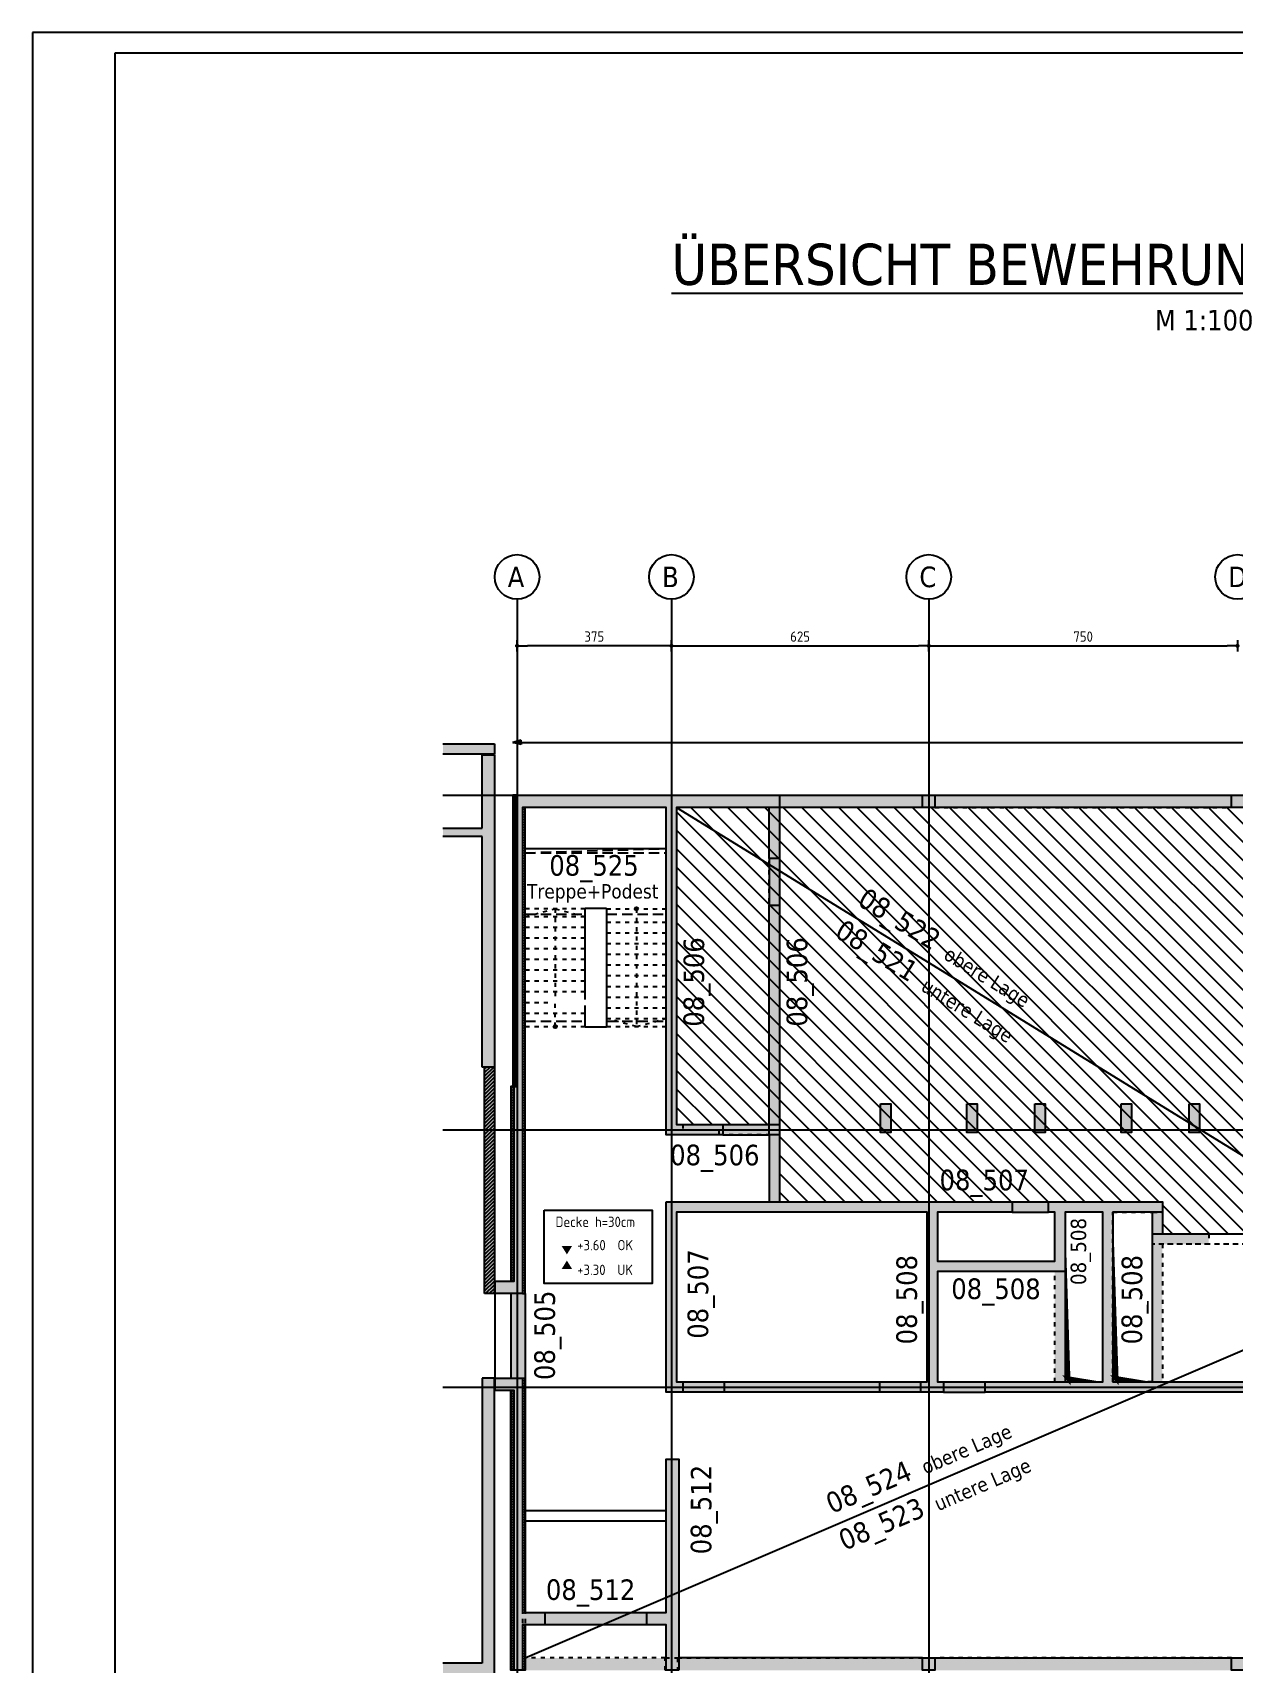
# Model space of a CAD drawing. Extents: x 0 to 84.1, y -39.8 to 59.4.
# Drawn here: x 0 to 29.17, y 19.8 to 59.4 of the extents above; entities that cross this region are included whole.
import ezdxf

# ---------------------------------------------------------------- set-up
doc = ezdxf.new("R2010")
doc.units = 0
for name, pattern in [('AUSGEZOGEN', [1000.01, 1000, 0.01]), ('DOT', [0.175, 0.05, -0.125]), ('HIDDEN', [0.375, 0.25, -0.125]), ('HIDDEN2', [0.187, 0.125, -0.062]), ('PUNKT', [0.175, 0.05, -0.125]), ('VERDECKT', [0.375, 0.25, -0.125])]:
    doc.linetypes.add(name, pattern=pattern)
for name, color, linetype in [('ACHSEN', 7, 'Continuous'), ('Bestand', 7, 'Continuous'), ('BETON', 7, 'Continuous'), ('Brüstung EG', 7, 'Continuous'), ('DRUEBER', 7, 'Continuous'), ('EG', 7, 'Continuous'), ('grau_hell', 7, 'Continuous'), ('grau_mittel', 7, 'Continuous'), ('HILFE', 7, 'Continuous'), ('koten', 7, 'Continuous'), ('MASSE', 7, 'Continuous'), ('OBJEKT', 7, 'Continuous'), ('RAHMEN', 7, 'Continuous'), ('RND', 7, 'Continuous'), ('SCHATTEN', 7, 'Continuous'), ('SCHRAFF', 7, 'Continuous'), ('SFP_Achsen', 7, 'Continuous'), ('TEXT', 7, 'Continuous'), ('VERDECKT', 7, 'Continuous')]:
    doc.layers.add(name, color=color, linetype=linetype)
doc.layers.add('NOPLOT', color=7, linetype='Continuous', plot=False)
doc.layers.add('zila_01_rb_02_stb-fertig_05_schraff', color=144, linetype='Continuous', lineweight=9)
doc.styles.add('helv', font='tahoma.ttf')
doc.styles.add('txt', font='isocp.shx')
doc.dimstyles.new('DOT_I', dxfattribs={"dimtxt": 0.25, "dimasz": 0.25, "dimexe": 0.1, "dimexo": 0.3, "dimgap": 0.1, "dimtad": 1, "dimdec": 3, "dimzin": 3, "dimtxsty": 'txt', "dimblk": 'DOT', "dimblk1": 'DOT', "dimblk2": 'DOT', "dimsah": 1, "dimcen": 0.1, "dimse1": 1, "dimse2": 1, "dimazin": 0, "dimtfac": 1, "dimtdec": 4, "dimtix": 1, "dimtmove": 2, "dimatfit": 3, "dimfxl": 0, "dimtvp": 1, "dimtolj": 1, "dimtzin": 0, "dimarcsym": 0})
pattern_1 = [(0, (-66.916055, 380.793776), (1e-17, 0.0625), []), (90, (-66.916055, 380.793776), (-0.0625, 2e-17), [])]
pattern_2 = [(0, (-66.916055, 380.793776), (0.025, 0.05), [0, -0.05])]

# ---------------------------------------------------------------- blocks, each defined once
blk = doc.blocks.new('DINA1')
at = {"layer": 'RAHMEN'}
for p, q in [((0, 59.4), (0, 0)), ((84.1, 59.4), (0, 59.4))]:
    blk.add_line(p, q, dxfattribs=at)
at = {"layer": 'RAHMEN', "color": 5}
for p, q in [((2, 58.9), (2, 0.5)), ((83.6, 58.9), (2, 58.9))]:
    blk.add_line(p, q, dxfattribs=at)
blk = doc.blocks.new('DOT')
at = {"layer": 'MASSE', "color": 7, "linetype": 'Continuous'}
for p, q in [((0, 0), (-1, 0)), ((0, 0.54), (0, -0.54))]:
    blk.add_line(p, q, dxfattribs=at)
at = {"layer": 'MASSE', "color": 7, "linetype": 'Continuous', "const_width": 0.2}
blk.add_lwpolyline([(-0.1, 0, 1), (0.1, 0, 1)], format="xyb", close=True, dxfattribs=at)
blk = doc.blocks.new('*D6')
at = {"layer": 'Defpoints', "color": 0, "linetype": 'AUSGEZOGEN', "transparency": 16777216}
for p in [(11.769, 44.51), (11.769, 44.51), (15.519, 44.51)]:
    blk.add_point(p, dxfattribs=at)
at = {"layer": 'MASSE', "color": 0, "linetype": 'AUSGEZOGEN', "lineweight": -2, "transparency": 16777216}
blk.add_line((15.269, 44.51), (12.019, 44.51), dxfattribs=at)
at = {"layer": 'MASSE', "color": 0, "linetype": 'AUSGEZOGEN', "lineweight": -2, "transparency": 16777216, "xscale": 0.25, "yscale": 0.25, "zscale": 0.25, "rotation": 180}
blk.add_blockref('DOT', (11.769, 44.51), dxfattribs=at)
at = {"layer": 'MASSE', "color": 0, "linetype": 'AUSGEZOGEN', "lineweight": -2, "transparency": 16777216, "xscale": 0.25, "yscale": 0.25, "zscale": 0.25}
blk.add_blockref('DOT', (15.519, 44.51), dxfattribs=at)
at = {"layer": 'MASSE', "color": 0, "linetype": 'AUSGEZOGEN', "transparency": 16777216, "insert": (13.644, 44.735), "char_height": 0.25, "attachment_point": 5, "style": 'txt'}
blk.add_mtext('\\A1;375', dxfattribs=at)
blk = doc.blocks.new('*D7')
at = {"layer": 'Defpoints', "color": 0, "linetype": 'AUSGEZOGEN', "transparency": 16777216}
for p in [(15.519, 44.51), (21.769, 44.51), (21.769, 44.51)]:
    blk.add_point(p, dxfattribs=at)
at = {"layer": 'MASSE', "color": 0, "linetype": 'AUSGEZOGEN', "lineweight": -2, "transparency": 16777216}
blk.add_line((15.769, 44.51), (21.519, 44.51), dxfattribs=at)
at = {"layer": 'MASSE', "color": 0, "linetype": 'AUSGEZOGEN', "lineweight": -2, "transparency": 16777216, "xscale": 0.25, "yscale": 0.25, "zscale": 0.25, "rotation": 180}
blk.add_blockref('DOT', (15.519, 44.51), dxfattribs=at)
at = {"layer": 'MASSE', "color": 0, "linetype": 'AUSGEZOGEN', "lineweight": -2, "transparency": 16777216, "xscale": 0.25, "yscale": 0.25, "zscale": 0.25}
blk.add_blockref('DOT', (21.769, 44.51), dxfattribs=at)
at = {"layer": 'MASSE', "color": 0, "linetype": 'AUSGEZOGEN', "transparency": 16777216, "insert": (18.644, 44.735), "char_height": 0.25, "attachment_point": 5, "style": 'txt'}
blk.add_mtext('\\A1;625', dxfattribs=at)
blk = doc.blocks.new('*D8')
at = {"layer": 'Defpoints', "color": 0, "linetype": 'AUSGEZOGEN', "transparency": 16777216}
for p in [(21.769, 44.51), (29.269, 44.51), (29.269, 44.51)]:
    blk.add_point(p, dxfattribs=at)
at = {"layer": 'MASSE', "color": 0, "linetype": 'AUSGEZOGEN', "lineweight": -2, "transparency": 16777216}
blk.add_line((22.019, 44.51), (29.019, 44.51), dxfattribs=at)
at = {"layer": 'MASSE', "color": 0, "linetype": 'AUSGEZOGEN', "lineweight": -2, "transparency": 16777216, "xscale": 0.25, "yscale": 0.25, "zscale": 0.25, "rotation": 180}
blk.add_blockref('DOT', (21.769, 44.51), dxfattribs=at)
at = {"layer": 'MASSE', "color": 0, "linetype": 'AUSGEZOGEN', "lineweight": -2, "transparency": 16777216, "xscale": 0.25, "yscale": 0.25, "zscale": 0.25}
blk.add_blockref('DOT', (29.269, 44.51), dxfattribs=at)
at = {"layer": 'MASSE', "color": 0, "linetype": 'AUSGEZOGEN', "transparency": 16777216, "insert": (25.519, 44.735), "char_height": 0.25, "attachment_point": 5, "style": 'txt'}
blk.add_mtext('\\A1;750', dxfattribs=at)
blk = doc.blocks.new('1.UG')
at = {"color": 0, "linetype": 'ByBlock', "lineweight": -2}
for points in [[(0, 0), (6.475, 0), (6.475, -1.54), (6.225, -1.54), (6.225, -0.3), (3.975, -0.3), (3.975, -8), (5.1, -8), (5.1, -8.25), (3.725, -8.25), (3.725, -0.3), (0.235, -0.3), (0.235, -12.105), (-0.43, -12.105), (-0.43, -11.805), (0.025, -11.805), (0.025, -7.075), (0.075, -7.075), (0.075, 0)], [(39, -5), (39, 0), (32.475, 0), (32.475, -1.54), (32.725, -1.54), (32.725, -0.3), (34.975, -0.3), (34.975, -8), (33.85, -8), (33.85, -8.25), (35.225, -8.25), (35.225, -0.3), (38.7, -0.3), (38.7, -5), (39, -5)], [(0.075, 0), (0, 0), (0, -7.075), (0.025, -7.075)], [(0.235, -12.105), (0.3, -12.105), (0.3, -0.3)], [(32.475, -2.675), (32.725, -2.675), (32.725, -8.25), (31.425, -8.25), (31.425, -8), (32.475, -8), (32.475, -2.675)], [(0.025, -7.075), (-0.05, -7.075), (-0.05, -11.805)], [(3.725, -9.875), (12.125, -9.875), (12.125, -10.125), (10.31, -10.125), (10.31, -11.315), (13.16, -11.315), (13.16, -10.125), (13.01, -10.125), (13.01, -9.875), (15.775, -9.875), (15.775, -10.125), (14.575, -10.125), (14.575, -14.25), (26.65, -14.25), (26.65, -9.875), (32.725, -9.875), (32.725, -10.99), (32.475, -10.99), (32.475, -10.125), (26.9, -10.125), (26.9, -12.025), (27.05, -12.025), (27.05, -12.275), (26.9, -12.275), (26.9, -14.25), (27.05, -14.25), (27.05, -14.5), (11.47, -14.5), (11.47, -14.25), (14.325, -14.25), (14.325, -10.125), (13.41, -10.125), (13.41, -11.565), (10.31, -11.565), (10.31, -14.25), (10.46, -14.25), (10.46, -14.5), (9.91, -14.5), (9.91, -14.25), (10.06, -14.25), (10.06, -10.125), (3.975, -10.125), (3.975, -14.25), (4.125, -14.25), (4.125, -14.5), (3.725, -14.5), (3.725, -9.875)], [(27.935, -12.025), (32.475, -12.025), (32.475, -11.875), (32.725, -11.875), (32.725, -12.74), (32.475, -12.74), (32.475, -12.275), (29.775, -12.275), (29.775, -14.25), (32.475, -14.25), (32.475, -13.79), (32.725, -13.79), (32.725, -14.5), (27.935, -14.5), (27.935, -14.25), (29.525, -14.25), (29.525, -12.275), (27.935, -12.275), (27.935, -12.025)], [(0.235, -14.155), (0.3, -14.155), (0.3, -19.85)], [(0.025, -21.25), (-0.05, -21.25), (-0.05, -14.455)], [(4.025, -21.25), (3.725, -21.25), (3.725, -20.15), (3.25, -20.15), (3.25, -19.85), (3.725, -19.85), (3.725, -16.123), (4.025, -16.123), (4.025, -21.25)], [(0.3, -20.15), (0.3, -21.25), (0.235, -21.25)]]:
    blk.add_lwpolyline(points, dxfattribs=at)
for points in [[(24.95, 0), (25.25, 0), (25.25, -0.3), (24.95, -0.3)], [(9.95, 0), (10.25, 0), (10.25, -0.3), (9.95, -0.3)], [(17.45, 0), (17.75, 0), (17.75, -0.3), (17.45, -0.3)], [(6.225, -2.675), (6.475, -2.675), (6.475, -8.25), (6.225, -8.25)], [(8.925, -7.5), (9.175, -7.5), (9.175, -8.195), (8.925, -8.195)], [(11.025, -7.5), (11.275, -7.5), (11.275, -8.195), (11.025, -8.195)], [(12.675, -7.5), (12.925, -7.5), (12.925, -8.195), (12.675, -8.195)], [(14.775, -7.5), (15.025, -7.5), (15.025, -8.195), (14.775, -8.195)], [(16.425, -7.5), (16.675, -7.5), (16.675, -8.195), (16.425, -8.195)], [(18.525, -7.5), (18.775, -7.5), (18.775, -8.195), (18.525, -8.195)], [(20.175, -7.5), (20.425, -7.5), (20.425, -8.195), (20.175, -8.195)], [(22.275, -7.5), (22.525, -7.5), (22.525, -8.195), (22.275, -8.195)], [(23.925, -7.5), (24.175, -7.5), (24.175, -8.195), (23.925, -8.195)], [(26.025, -7.5), (26.275, -7.5), (26.275, -8.195), (26.025, -8.195)], [(27.675, -7.5), (27.925, -7.5), (27.925, -8.195), (27.675, -8.195)], [(29.775, -7.5), (30.025, -7.5), (30.025, -8.195), (29.775, -8.195)], [(39, -7.5), (38.7, -7.5), (38.7, -8.25), (39, -8.25)], [(0.025, -21.25), (0.025, -14.455), (-0.43, -14.455), (-0.43, -14.155), (0.235, -14.155), (0.235, -19.85), (0.775, -19.85), (0.775, -20.15), (0.235, -20.15), (0.235, -21.25)], [(5.135, -14.25), (8.9, -14.25), (8.9, -14.5), (5.135, -14.5)], [(38.7, -14.225), (39, -14.225), (39, -14.525), (38.7, -14.525)], [(38.45, -21.25), (39, -21.25), (39, -18.75), (38.7, -18.75), (38.7, -20.95), (38.45, -20.95)], [(9.95, -20.95), (10.25, -20.95), (10.25, -21.25), (9.95, -21.25)], [(17.45, -20.95), (17.75, -20.95), (17.75, -21.25), (17.45, -21.25)], [(24.95, -20.95), (25.25, -20.95), (25.25, -21.25), (24.95, -21.25)], [(32.45, -20.95), (32.75, -20.95), (32.75, -21.25), (32.45, -21.25)]]:
    blk.add_lwpolyline(points, close=True, dxfattribs=at)
blk = doc.blocks.new('EG')
at = {"color": 0, "linetype": 'ByBlock', "lineweight": -2}
for points in [[(0.075, 0), (6.475, 0), (6.475, -8.25), (5.01, -8.25), (5.01, -8), (6.225, -8), (6.225, -0.3), (3.975, -0.3), (3.975, -8), (4.125, -8), (4.125, -8.25), (3.725, -8.25), (3.725, -0.3), (0.235, -0.3), (0.235, -12.105), (-0.43, -12.105), (-0.43, -11.805), (0.025, -11.805), (0.025, -7.075), (0.075, -7.075)], [(9.95, 0), (10.25, 0), (10.25, -0.3), (9.95, -0.3)], [(17.45, 0), (17.75, 0), (17.75, -0.3), (17.45, -0.3)], [(24.95, 0), (25.25, 0), (25.25, -0.3), (24.95, -0.3)], [(8.925, -7.5), (9.175, -7.5), (9.175, -8.195), (8.925, -8.195)], [(11.025, -7.5), (11.275, -7.5), (11.275, -8.195), (11.025, -8.195)], [(12.675, -7.5), (12.925, -7.5), (12.925, -8.195), (12.675, -8.195)], [(14.775, -7.5), (15.025, -7.5), (15.025, -8.195), (14.775, -8.195)], [(16.425, -7.5), (16.675, -7.5), (16.675, -8.195), (16.425, -8.195)], [(18.525, -7.5), (18.775, -7.5), (18.775, -8.195), (18.525, -8.195)], [(20.175, -7.5), (20.425, -7.5), (20.425, -8.195), (20.175, -8.195)], [(22.275, -7.5), (22.525, -7.5), (22.525, -8.195), (22.275, -8.195)], [(23.925, -7.5), (24.175, -7.5), (24.175, -8.195), (23.925, -8.195)], [(26.025, -7.5), (26.275, -7.5), (26.275, -8.195), (26.025, -8.195)], [(27.675, -7.5), (27.925, -7.5), (27.925, -8.195), (27.675, -8.195)], [(29.775, -7.5), (30.025, -7.5), (30.025, -8.195), (29.775, -8.195)], [(39, -7.5), (38.7, -7.5), (38.7, -8.25), (39, -8.25)], [(14.325, -10.125), (13.41, -10.125), (13.41, -14.25), (14.325, -14.25)], [(14.575, -10.125), (15.525, -10.125), (15.525, -14.25), (14.575, -14.25)], [(18.3, -10.655), (20.65, -10.655), (20.65, -10.905), (18.3, -10.905)], [(22.05, -10.655), (24.2, -10.655), (24.2, -10.905), (22.05, -10.905)], [(0.235, -14.155), (0.235, -21.25), (0.025, -21.25), (0.025, -14.455), (-0.43, -14.455), (-0.43, -14.155)], [(5.135, -14.25), (8.9, -14.25), (8.9, -14.5), (5.135, -14.5)], [(38.7, -14.225), (39, -14.225), (39, -14.525), (38.7, -14.525)], [(39, -18.75), (38.7, -18.75), (38.7, -21.25), (39, -21.25)], [(3.7, -20.95), (4, -20.95), (4, -21.25), (3.7, -21.25)], [(9.95, -20.95), (10.25, -20.95), (10.25, -21.25), (9.95, -21.25)], [(17.45, -20.95), (17.75, -20.95), (17.75, -21.25), (17.45, -21.25)], [(24.95, -20.95), (25.25, -20.95), (25.25, -21.25), (24.95, -21.25)], [(32.45, -20.95), (32.75, -20.95), (32.75, -21.25), (32.45, -21.25)]]:
    blk.add_lwpolyline(points, close=True, dxfattribs=at)
for points in [[(0.075, 0), (0, 0), (0, -7.075), (0.025, -7.075)], [(39, 0), (32.475, 0), (32.475, -8.25), (33.94, -8.25), (33.94, -8), (32.725, -8), (32.725, -0.3), (34.975, -0.3), (34.975, -8), (34.825, -8), (34.825, -8.25), (35.225, -8.25), (35.225, -0.3), (38.7, -0.3), (38.7, -5), (39, -5), (39, 0)], [(0.235, -12.105), (0.3, -12.105), (0.3, -0.3)], [(0.025, -7.075), (-0.05, -7.075), (-0.05, -11.805)], [(3.725, -9.875), (12.125, -9.875), (12.125, -10.125), (10.31, -10.125), (10.31, -11.315), (13.16, -11.315), (13.16, -10.125), (13.01, -10.125), (13.01, -9.875), (15.775, -9.875), (15.775, -10.655), (16.9, -10.655), (16.9, -10.905), (15.775, -10.905), (15.775, -14.25), (24.395, -14.25), (24.395, -14.5), (11.47, -14.5), (11.47, -14.25), (13.16, -14.25), (13.16, -11.565), (10.31, -11.565), (10.31, -14.25), (10.46, -14.25), (10.46, -14.5), (9.91, -14.5), (9.91, -14.25), (10.06, -14.25), (10.06, -10.125), (3.975, -10.125), (3.975, -14.25), (4.125, -14.25), (4.125, -14.5), (3.725, -14.5), (3.725, -9.875)], [(26.65, -9.875), (26.65, -10.655), (25.6, -10.655), (25.6, -10.905), (26.65, -10.905), (26.65, -14.25), (25.405, -14.25), (25.405, -14.5), (27.05, -14.5), (27.05, -14.25), (26.9, -14.25), (26.9, -12.275), (27.05, -12.275), (27.05, -12.025), (26.9, -12.025), (26.9, -10.125), (32.475, -10.125), (32.475, -10.99), (32.725, -10.99), (32.725, -9.875), (26.65, -9.875)], [(27.935, -12.025), (32.475, -12.025), (32.475, -11.875), (32.725, -11.875), (32.725, -12.74), (32.475, -12.74), (32.475, -12.275), (29.775, -12.275), (29.775, -14.25), (32.475, -14.25), (32.475, -13.79), (32.725, -13.79), (32.725, -14.5), (27.935, -14.5), (27.935, -14.25), (29.525, -14.25), (29.525, -12.275), (27.935, -12.275), (27.935, -12.025)], [(0.235, -14.155), (0.3, -14.155), (0.3, -21.25), (0.235, -21.25)], [(0.025, -21.25), (-0.05, -21.25), (-0.05, -14.455)]]:
    blk.add_lwpolyline(points, dxfattribs=at)
blk = doc.blocks.new('Pfeillinie')
at = {"layer": 'TEXT', "linetype": 'Continuous'}
blk.add_hatch(color=7, dxfattribs=at).paths.add_polyline_path([(0, 0), (-0.8, 0.2), (-0.8, 0), (-0.8, -0.2)])
at = {"layer": 'TEXT', "color": 7, "linetype": 'Continuous'}
for p, q in [((-0.8, 0), (-0.8, 0.2)), ((-0.8, 0.2), (0, 0)), ((-0.8, 0), (-0.8, -0.2)), ((-0.8, -0.2), (0, 0))]:
    blk.add_line(p, q, dxfattribs=at)
blk = doc.blocks.new('okrd_o')
at = {"layer": 'koten', "color": 7, "linetype": 'Continuous'}
blk.add_solid([(-0.125, 0.202), (0.125, 0.202), (0, 0)], dxfattribs=at)
at = {"layer": 'koten', "style": 'txt'}
blk.add_attdef('OKRD', (0.25, 0.1), '', height=0.25, dxfattribs=at)
blk = doc.blocks.new('okrd_u')
at = {"layer": 'koten', "color": 7, "linetype": 'Continuous'}
blk.add_solid([(-0.125, -0.202), (0.125, -0.202), (0, 0)], dxfattribs=at)
at = {"layer": 'koten', "style": 'txt'}
blk.add_attdef('OKRD', (0.25, -0.35), '', height=0.25, dxfattribs=at)

msp = doc.modelspace()

# ---------------------------------------------------------------- hatches: boundary and pattern name
at = {"layer": 'Brüstung EG', "linetype": 'DOT'}
h = msp.add_hatch(dxfattribs=at)
h.set_pattern_fill('DOTS', color=102, scale=0.8, double=1)
h.set_pattern_definition(pattern_2)
h.paths.add_polyline_path([(21.6189, 40.5872), (21.6189, 40.8872), (18.1439, 40.8872), (18.1439, 40.5872)])
h.paths.add_polyline_path([(29.1189, 40.5872), (29.1189, 40.8872), (21.9189, 40.8872), (21.9189, 40.5872)])
h.paths.add_polyline_path([(36.6189, 40.5872), (36.6189, 40.8872), (29.4189, 40.8872), (29.4189, 40.5872)])
h.paths.add_polyline_path([(44.1439, 40.5872), (44.1439, 40.8872), (36.9189, 40.8872), (36.9189, 40.5872)])
h.paths.add_polyline_path([(50.3689, 26.6622), (50.6689, 26.6622), (50.6689, 32.6372), (50.3689, 32.6372)])
h.paths.add_polyline_path([(50.6689, 26.3622), (50.3689, 26.3622), (50.3689, 22.1372), (50.6689, 22.1372)])
h.paths.add_polyline_path([(44.4189, 19.9372), (44.4189, 19.6372), (50.3689, 19.6372), (50.3689, 19.9372)])
h.paths.add_polyline_path([(36.9189, 19.9372), (36.9189, 19.6372), (44.1189, 19.6372), (44.1189, 19.9372)])
h.paths.add_polyline_path([(29.4189, 19.9372), (29.4189, 19.6372), (36.6189, 19.6372), (36.6189, 19.9372)])
h.paths.add_polyline_path([(29.1189, 19.6372), (29.1189, 19.9372), (21.9189, 19.9372), (21.9189, 19.6372)])
h.paths.add_polyline_path([(15.6689, 19.9372), (15.6689, 19.6372), (21.6189, 19.6372), (21.6189, 19.9372)])
h.paths.add_polyline_path([(15.3689, 19.6372), (15.3689, 19.9372), (11.9689, 19.9372), (11.9689, 19.6372)])
at = {"layer": 'EG', "linetype": 'AUSGEZOGEN'}
h = msp.add_hatch(dxfattribs=at)
h.set_pattern_fill('DOTS', scale=0.8, double=1)
h.set_pattern_definition(pattern_2)
h.paths.add_polyline_path([(46.6439, 40.5872), (46.6439, 32.8872), (46.4939, 32.8872), (46.4939, 32.6372), (46.8939, 32.6372), (46.8939, 40.5872), (50.3689, 40.5872), (50.3689, 35.8872), (50.6689, 35.8872), (50.6689, 40.8872), (44.1439, 40.8872), (44.1439, 32.6372), (45.6089, 32.6372), (45.6089, 32.8872), (44.3939, 32.8872), (44.3939, 40.5872)])
h.paths.add_polyline_path([(50.3689, 32.6372), (50.6689, 32.6372), (50.6689, 33.3872), (50.3689, 33.3872)], flags=17)
h.paths.add_polyline_path([(50.6689, 26.3622), (50.6689, 26.6622), (50.3689, 26.6622), (50.3689, 26.3622)])
h.paths.add_polyline_path([(50.3689, 19.6372), (50.6689, 19.6372), (50.6689, 22.1372), (50.3689, 22.1372)])
h.paths.add_polyline_path([(44.4189, 19.9372), (44.1189, 19.9372), (44.1189, 19.6372), (44.4189, 19.6372)])
h.paths.add_polyline_path([(36.6189, 19.6372), (36.9189, 19.6372), (36.9189, 19.9372), (36.6189, 19.9372)])
h.paths.add_polyline_path([(29.1189, 19.6372), (29.4189, 19.6372), (29.4189, 19.9372), (29.1189, 19.9372)])
h.paths.add_polyline_path([(21.6189, 19.6372), (21.9189, 19.6372), (21.9189, 19.9372), (21.6189, 19.9372)])
h.paths.add_polyline_path([(15.3689, 19.6372), (15.6689, 19.6372), (15.6689, 19.9372), (15.3689, 19.9372)])
h.paths.add_polyline_path([(11.6939, 19.6372), (11.9039, 19.6372), (11.9039, 26.7322), (11.2389, 26.7322), (11.2389, 26.4322), (11.6939, 26.4322)])
h.paths.add_polyline_path([(15.6439, 30.7622), (21.7289, 30.7622), (21.7289, 26.6372), (21.5789, 26.6372), (21.5789, 26.3872), (22.1289, 26.3872), (22.1289, 26.6372), (21.9789, 26.6372), (21.9789, 29.3222), (24.8289, 29.3222), (24.8289, 26.6372), (23.1389, 26.6372), (23.1389, 26.3872), (36.0639, 26.3872), (36.0639, 26.6372), (27.4439, 26.6372), (27.4439, 29.9822), (28.5689, 29.9822), (28.5689, 30.2322), (27.4439, 30.2322), (27.4439, 31.0122), (24.6789, 31.0122), (24.6789, 30.7622), (24.8289, 30.7622), (24.8289, 29.5722), (21.9789, 29.5722), (21.9789, 30.7622), (23.7939, 30.7622), (23.7939, 31.0122), (15.3939, 31.0122), (15.3939, 26.3872), (15.7936, 26.3872), (15.7936, 26.6372), (15.6439, 26.6372)])
h.paths.add_polyline_path([(16.8039, 26.6372), (16.8039, 26.3872), (20.5689, 26.3872), (20.5689, 26.6372)], flags=17)
h.paths.add_polyline_path([(25.0789, 26.6372), (25.9939, 26.6372), (25.9939, 30.7622), (25.0789, 30.7622)], flags=16)
h.paths.add_polyline_path([(27.1939, 30.7622), (26.2439, 30.7622), (26.2439, 26.6372), (27.1939, 26.6372)], flags=16)
h.paths.add_polyline_path([(29.9689, 30.2322), (29.9689, 29.9822), (32.3189, 29.9822), (32.3189, 30.2322)], flags=17)
h.paths.add_polyline_path([(35.8689, 29.9822), (35.8689, 30.2322), (33.7189, 30.2322), (33.7189, 29.9822)], flags=17)
h.paths.add_polyline_path([(37.2689, 30.2322), (37.2689, 29.9822), (38.3189, 29.9822), (38.3189, 26.6372), (37.0739, 26.6372), (37.0739, 26.3872), (38.7189, 26.3872), (38.7189, 26.6372), (38.5689, 26.6372), (38.5689, 28.6122), (38.7189, 28.6122), (38.7189, 28.8622), (38.5689, 28.8622), (38.5689, 30.7622), (44.1439, 30.7622), (44.1439, 29.897), (44.3939, 29.897), (44.3939, 31.0122), (38.3189, 31.0122), (38.3189, 30.2322)])
h.paths.add_polyline_path([(39.6039, 28.8622), (39.6039, 28.6122), (41.1939, 28.6122), (41.1939, 26.6372), (39.6039, 26.6372), (39.6039, 26.3872), (44.3939, 26.3872), (44.3939, 27.0972), (44.1439, 27.0972), (44.1439, 26.6372), (41.4439, 26.6372), (41.4439, 28.6122), (44.1439, 28.6122), (44.1439, 28.1472), (44.3939, 28.1472), (44.3939, 29.012), (44.1439, 29.012), (44.1439, 28.8622)])
h.paths.add_polyline_path([(41.4439, 32.6922), (41.6939, 32.6922), (41.6939, 33.3872), (41.4439, 33.3872)])
h.paths.add_polyline_path([(39.5939, 33.3872), (39.3439, 33.3872), (39.3439, 32.6922), (39.5939, 32.6922)])
h.paths.add_polyline_path([(37.9439, 33.3872), (37.6939, 33.3872), (37.6939, 32.6922), (37.9439, 32.6922)])
h.paths.add_polyline_path([(35.8439, 33.3872), (35.5939, 33.3872), (35.5939, 32.6922), (35.8439, 32.6922)])
h.paths.add_polyline_path([(33.9439, 32.6922), (34.1939, 32.6922), (34.1939, 33.3872), (33.9439, 33.3872)])
h.paths.add_polyline_path([(32.0939, 33.3872), (31.8439, 33.3872), (31.8439, 32.6922), (32.0939, 32.6922)])
h.paths.add_polyline_path([(30.4439, 33.3872), (30.1939, 33.3872), (30.1939, 32.6922), (30.4439, 32.6922)])
h.paths.add_polyline_path([(28.3439, 33.3872), (28.0939, 33.3872), (28.0939, 32.6922), (28.3439, 32.6922)])
h.paths.add_polyline_path([(26.6939, 33.3872), (26.4439, 33.3872), (26.4439, 32.6922), (26.6939, 32.6922)])
h.paths.add_polyline_path([(24.5939, 33.3872), (24.3439, 33.3872), (24.3439, 32.6922), (24.5939, 32.6922)])
h.paths.add_polyline_path([(22.6939, 32.6922), (22.9439, 32.6922), (22.9439, 33.3872), (22.6939, 33.3872)])
h.paths.add_polyline_path([(20.5939, 32.6922), (20.8439, 32.6922), (20.8439, 33.3872), (20.5939, 33.3872)])
h.paths.add_polyline_path([(16.6789, 32.8872), (16.6789, 32.6372), (18.1439, 32.6372), (18.1439, 40.8872), (11.7439, 40.8872), (11.7439, 33.8122), (11.6939, 33.8122), (11.6939, 29.0822), (11.2389, 29.0822), (11.2389, 28.7822), (11.9039, 28.7822), (11.9039, 40.5872), (15.3939, 40.5872), (15.3939, 32.6372), (15.7939, 32.6372), (15.7939, 32.8872), (15.6439, 32.8872), (15.6439, 40.5872), (17.8939, 40.5872), (17.8939, 32.8872)])
h.paths.add_polyline_path([(21.9189, 40.5872), (21.9189, 40.8872), (21.6189, 40.8872), (21.6189, 40.5872)])
h.paths.add_polyline_path([(29.1189, 40.8872), (29.1189, 40.5872), (29.4189, 40.5872), (29.4189, 40.8872)])
h.paths.add_polyline_path([(36.9189, 40.5872), (36.9189, 40.8872), (36.6189, 40.8872), (36.6189, 40.5872)])
at = {"layer": 'grau_hell'}
h = msp.add_hatch(color=9, dxfattribs=at)
h.paths.add_polyline_path([(11.2189, 26.7322), (10.9189, 26.7322), (10.9189, 19.8072), (9.9689, 19.8072), (9.9689, 19.5072), (11.2189, 19.5072)])
h.paths.add_polyline_path([(10.9789, 28.7822), (11.2189, 28.7822), (11.2189, 34.2822), (10.9789, 34.2822)])
h.paths.add_polyline_path([(11.2189, 41.8622), (10.9189, 41.8622), (10.9189, 40.0822), (9.9689, 40.0822), (9.9689, 39.8822), (10.9189, 39.8822), (10.9189, 34.2822), (11.2189, 34.2822)])
h.paths.add_polyline_path([(11.2189, 41.8822), (11.2189, 42.1322), (9.9689, 42.1322), (9.9689, 41.8822)])
at = {"layer": 'grau_hell', "linetype": 'AUSGEZOGEN'}
h = msp.add_hatch(dxfattribs=at)
h.set_pattern_fill('ANSI31', color=9, scale=0.1, angle=90, style=0, double=1)
h.paths.add_polyline_path([(15.6439, 40.5872), (15.6439, 32.8872), (18.1439, 32.8872), (18.1439, 31.0122), (27.4439, 31.0122), (27.4439, 30.2322), (31.4314, 30.2322), (31.4314, 26.6372), (38.3189, 26.6372), (38.3189, 31.0122), (43.0939, 31.0122), (43.0939, 32.8872), (46.6439, 32.8872), (46.6439, 40.5872)])
at = {"layer": 'SCHRAFF'}
h = msp.add_hatch(dxfattribs=at)
h.set_pattern_fill('ANSI33', color=8, scale=0.5, double=1)
h.set_pattern_definition([(45, (-66.91606, 80.79382), (-0.08838835, 0.08838835), []), (45, (-66.82767, 80.79382), (-0.08838835, 0.08838835), [0.0625, -0.03125])])
h.paths.add_polyline_path([(11.2189, 41.8622), (10.9189, 41.8622), (10.9189, 40.0822), (9.9689, 40.0822), (9.9689, 39.8822), (10.9189, 39.8822), (10.9189, 34.2822), (11.2189, 34.2822)])
h.paths.add_polyline_path([(11.2189, 26.7322), (10.9189, 26.7322), (10.9189, 19.8072), (9.9689, 19.8072), (9.9689, 19.5072), (11.2189, 19.5072)])
h.paths.add_polyline_path([(11.2189, 41.8822), (11.2189, 42.1322), (9.9689, 42.1322), (9.9689, 41.8822)])
h = msp.add_hatch(dxfattribs=at)
h.set_pattern_fill('ANSI31', color=8, scale=0.5, double=1)
h.set_pattern_definition([(45, (-66.916055, 80.793824), (-0.044194174, 0.044194174), [])])
h.paths.add_polyline_path([(11.2189, 34.2822), (10.9789, 34.2822), (10.9789, 28.7822), (11.2189, 28.7822)])
at = {"layer": 'zila_01_rb_02_stb-fertig_05_schraff', "linetype": 'AUSGEZOGEN'}
h = msp.add_hatch(dxfattribs=at)
h.set_pattern_fill('ANSI37', color=102, scale=0.5, angle=-45)
h.set_pattern_definition(pattern_1)
h.paths.add_polyline_path([(11.6689, 33.8122), (11.6939, 33.8122), (11.7439, 33.8122), (11.7439, 40.8872), (11.6689, 40.8872)])
h.paths.add_polyline_path([(11.9689, 40.5872), (11.9039, 40.5872), (11.9039, 28.7822), (11.9689, 28.7822)])
h.paths.add_polyline_path([(11.6189, 29.0822), (11.6939, 29.0822), (11.6939, 33.8122), (11.6689, 33.8122), (11.6189, 33.8122)])
h = msp.add_hatch(dxfattribs=at)
h.set_pattern_fill('ANSI37', color=102, scale=0.5, angle=-45)
h.set_pattern_definition(pattern_1)
h.paths.add_polyline_path([(11.9039, 21.0372), (11.9689, 21.0372), (11.9689, 26.7322), (11.9039, 26.7322)])
h.paths.add_polyline_path([(11.6939, 26.4322), (11.6189, 26.4322), (11.6189, 19.6372), (11.6939, 19.6372)])
h.paths.add_polyline_path([(11.9689, 20.7372), (11.9039, 20.7372), (11.9039, 19.6372), (11.9689, 19.6372)])

# ---------------------------------------------------------------- linework, layer by layer
at = {"layer": 'ACHSEN', "color": 140, "linetype": 'AUSGEZOGEN'}
for p, q in [((11.7689, 45.643), (11.7689, 17.5872)), ((15.5189, 45.643), (15.5189, 17.5872)), ((21.7689, 45.643), (21.7689, 17.5872)), ((9.9689, 40.8872), (54.6232, 40.8872)), ((9.9689, 32.7622), (54.6232, 32.7622)), ((9.9689, 26.5122), (54.6232, 26.5122))]:
    msp.add_line(p, q, dxfattribs=at)
at = {"layer": 'Bestand', "color": 8, "linetype": 'AUSGEZOGEN'}
for p, q in [((9.9689, 42.1322), (11.2189, 42.1322)), ((11.2189, 42.1322), (11.2189, 41.8822)), ((11.2189, 41.8822), (9.9689, 41.8822)), ((10.9189, 41.8622), (11.2189, 41.8622)), ((10.9189, 40.0822), (10.9189, 41.8622)), ((11.2189, 41.8622), (11.2189, 34.2822)), ((9.9689, 40.0822), (10.9189, 40.0822)), ((10.9189, 39.8822), (9.9689, 39.8822)), ((10.9189, 34.2822), (10.9189, 39.8822)), ((11.2189, 34.2822), (10.9189, 34.2822)), ((10.9789, 28.7822), (10.9789, 34.2822)), ((11.2189, 34.2822), (11.2189, 28.7822)), ((11.2189, 28.7822), (10.9789, 28.7822)), ((11.2189, 26.7322), (10.9189, 26.7322)), ((10.9189, 26.7322), (10.9189, 19.8072)), ((11.2189, 19.5072), (11.2189, 26.7322)), ((10.9189, 19.8072), (9.9689, 19.8072))]:
    msp.add_line(p, q, dxfattribs=at)
at = {"layer": 'Brüstung EG', "color": 102, "linetype": 'DOT'}
for p, q in [((18.1439, 40.8872), (21.6189, 40.8872)), ((21.9189, 40.8872), (29.1189, 40.8872)), ((21.6189, 40.5872), (18.1439, 40.5872)), ((21.9189, 40.5872), (29.1189, 40.5872)), ((15.3689, 19.9372), (11.9689, 19.9372)), ((15.6689, 19.9372), (21.6189, 19.9372)), ((29.1189, 19.9372), (21.9189, 19.9372))]:
    msp.add_line(p, q, dxfattribs=at)
at = {"layer": 'DRUEBER', "color": 7, "linetype": 'DOT'}
for p, q in [((13.4189, 38.1272), (11.9689, 38.1272)), ((11.9689, 37.9322), (12.6939, 38.1272)), ((12.6939, 38.1272), (12.6939, 35.9963)), ((12.6939, 38.1272), (13.4189, 37.9322)), ((13.9439, 38.1272), (15.3939, 38.1272)), ((14.6689, 38.1272), (14.6689, 35.2672)), ((13.4189, 37.9322), (11.9689, 37.9322)), ((13.4189, 37.6722), (11.9689, 37.6722)), ((13.9439, 37.8022), (15.3939, 37.8022)), ((13.4189, 37.4122), (11.9689, 37.4122)), ((13.9439, 37.5422), (15.3939, 37.5422)), ((13.9439, 37.2822), (15.3939, 37.2822)), ((13.4189, 37.1522), (11.9689, 37.1522)), ((13.4189, 36.8922), (11.9689, 36.8922)), ((13.9439, 37.0222), (15.3939, 37.0222)), ((13.4189, 36.6322), (11.9689, 36.6322)), ((13.9439, 36.7622), (15.3939, 36.7622)), ((13.9439, 36.5022), (15.3939, 36.5022)), ((13.4189, 36.3722), (11.9689, 36.3722)), ((13.4189, 36.1122), (11.9689, 36.1122)), ((13.9439, 36.2422), (15.3939, 36.2422)), ((11.9689, 35.8522), (12.632, 35.8522)), ((12.6939, 35.2672), (12.6939, 35.8461)), ((13.9439, 35.9822), (15.3939, 35.9822)), ((13.9439, 35.7222), (15.3939, 35.7222)), ((11.9689, 35.5922), (13.4189, 35.5922)), ((11.9689, 35.2672), (13.4189, 35.2672)), ((13.9439, 35.4622), (15.3939, 35.4622)), ((14.6689, 35.2672), (13.9439, 35.4622)), ((13.9439, 35.2672), (15.3939, 35.2672)), ((14.6689, 35.2672), (15.3939, 35.4622))]:
    msp.add_line(p, q, dxfattribs=at)
at = {"layer": 'DRUEBER', "color": 7, "linetype": 'HIDDEN2'}
msp.add_line((27.1939, 30.7622), (27.4439, 30.7622), dxfattribs=at)
at = {"layer": 'grau_mittel', "color": 120, "linetype": 'AUSGEZOGEN'}
for points in [[(11.7439, 40.8872), (11.7439, 40.5872), (50.6689, 40.8872), (50.6689, 40.5872)], [(20.5939, 33.3872), (20.8439, 33.3872), (20.5939, 32.6922), (20.8439, 32.6922)], [(22.6939, 33.3872), (22.9439, 33.3872), (22.6939, 32.6922), (22.9439, 32.6922)], [(24.3439, 33.3872), (24.5939, 33.3872), (24.3439, 32.6922), (24.5939, 32.6922)], [(26.4439, 33.3872), (26.6939, 33.3872), (26.4439, 32.6922), (26.6939, 32.6922)], [(28.0939, 33.3872), (28.3439, 33.3872), (28.0939, 32.6922), (28.3439, 32.6922)]]:
    msp.add_solid(points, dxfattribs=at)
at = {"layer": 'grau_mittel', "color": 151, "linetype": 'AUSGEZOGEN'}
for points in [[(11.9689, 33.8122), (11.9689, 40.5872), (11.6689, 33.8122), (11.6689, 40.5872)], [(11.6189, 28.7822), (11.9689, 28.7822), (11.6189, 33.8122), (11.9689, 33.8122)], [(11.2389, 29.0822), (11.9039, 29.0822), (11.2389, 28.7822), (11.9039, 28.7822)], [(11.6189, 26.7322), (11.9689, 26.7322), (11.6189, 28.7822), (11.9689, 28.7822)], [(11.2389, 26.4322), (11.9039, 26.4322), (11.2389, 26.7322), (11.9039, 26.7322)], [(11.6189, 26.7322), (11.9689, 26.7322), (11.6189, 19.6372), (11.9689, 19.6372)]]:
    msp.add_solid(points, dxfattribs=at)
at = {"layer": 'grau_mittel', "color": 50, "linetype": 'AUSGEZOGEN'}
for points in [[(15.3939, 40.5872), (15.6439, 40.5872), (15.3939, 32.6372), (15.6439, 32.8872)], [(17.8939, 40.5872), (18.1439, 40.5872), (17.8939, 31.0122), (18.1439, 31.0122)], [(15.6439, 32.8872), (17.8939, 32.8872), (15.3939, 32.6372), (17.8939, 32.6372)]]:
    msp.add_solid(points, dxfattribs=at)
at = {"layer": 'grau_mittel', "color": 170, "linetype": 'AUSGEZOGEN'}
for points in [[(27.4439, 30.7622), (27.4439, 31.0122), (15.6439, 30.7622), (15.3939, 31.0122)], [(15.6439, 30.7622), (15.3939, 31.0122), (15.6439, 26.6372), (15.3939, 26.3872)]]:
    msp.add_solid(points, dxfattribs=at)
at = {"layer": 'grau_mittel', "color": 45, "linetype": 'AUSGEZOGEN'}
for points in [[(21.9789, 30.7622), (21.7289, 30.7622), (21.9789, 26.6372), (21.7289, 26.6372)], [(24.8289, 30.7622), (25.0789, 30.7622), (24.8289, 29.3222), (25.0789, 29.3222)], [(25.9939, 30.7622), (26.2439, 30.7622), (25.9939, 26.6372), (26.2439, 26.6372)], [(21.9789, 29.5722), (21.9789, 29.3222), (24.8289, 29.5722), (24.8289, 29.3222)], [(15.6939, 19.9372), (15.3939, 19.9372), (15.6939, 24.7642), (15.3939, 24.7642)], [(11.9689, 21.0372), (11.9689, 20.7372), (15.3939, 21.0372), (15.3939, 20.7372)]]:
    msp.add_solid(points, dxfattribs=at)
at = {"layer": 'grau_mittel', "color": 240, "linetype": 'AUSGEZOGEN'}
msp.add_solid([(15.6439, 26.6372), (15.3939, 26.3872), (44.1439, 26.6372), (44.3939, 26.3872)], dxfattribs=at)
at = {"layer": 'grau_mittel', "color": 92, "linetype": 'AUSGEZOGEN'}
msp.add_solid([(15.3939, 19.6372), (15.3939, 19.9372), (50.6689, 19.6372), (50.6689, 19.9372)], dxfattribs=at)
at = {"layer": 'HILFE', "color": 102, "linetype": 'AUSGEZOGEN'}
for p, q in [((15.6439, 40.5872), (38.3189, 26.6372)), ((11.9689, 19.9372), (31.4314, 28.2798))]:
    msp.add_line(p, q, dxfattribs=at)
at = {"layer": 'NOPLOT', "color": 191, "linetype": 'AUSGEZOGEN'}
msp.add_lwpolyline([(15.6439, 40.5872), (15.6439, 32.8872), (18.1439, 32.8872), (18.1439, 31.0122), (27.4439, 31.0122), (27.4439, 30.2322), (31.4314, 30.2322), (31.4314, 26.6372), (38.3189, 26.6372), (38.3189, 31.0122), (43.0939, 31.0122), (43.0939, 32.8872), (46.6439, 32.8872), (46.6439, 40.5872)], close=True, dxfattribs=at)
at = {"layer": 'OBJEKT', "color": 7, "linetype": 'AUSGEZOGEN'}
for p, q in [((18.1439, 40.8872), (21.6189, 40.8872)), ((21.9189, 40.8872), (29.1189, 40.8872)), ((21.6189, 40.5872), (18.1439, 40.5872)), ((29.1189, 40.5872), (21.9189, 40.5872)), ((11.9689, 39.5872), (15.3939, 39.5872)), ((17.8939, 39.3472), (17.8939, 38.2122)), ((18.1439, 39.3472), (18.1439, 38.2122)), ((13.4189, 35.9244), (13.4189, 38.1372)), ((13.4189, 38.1372), (13.9439, 38.1372)), ((13.9439, 38.1372), (13.9439, 35.2572)), ((13.4189, 35.2572), (13.4189, 35.7741)), ((13.4189, 35.2572), (13.9439, 35.2572)), ((16.7689, 32.8872), (17.8939, 32.8872)), ((16.7689, 32.6372), (17.8939, 32.6372)), ((17.8939, 32.6372), (17.8939, 31.0122)), ((18.1439, 32.6372), (18.1439, 31.0122)), ((23.7939, 31.0122), (24.6789, 31.0122)), ((23.7939, 30.7622), (24.6789, 30.7622)), ((27.1939, 30.7622), (27.1939, 26.6372)), ((27.1939, 30.2322), (31.4314, 30.2322)), ((25.0789, 29.3222), (25.0789, 26.6372)), ((11.2389, 26.7322), (11.2389, 28.7822)), ((11.6189, 28.7822), (11.6189, 26.7322)), ((11.9689, 28.7822), (11.9689, 26.7322)), ((15.7939, 26.6372), (16.8039, 26.6372)), ((20.5689, 26.6372), (21.5789, 26.6372)), ((22.1289, 26.6372), (23.1389, 26.6372)), ((16.8039, 26.3872), (15.7939, 26.3872)), ((21.5789, 26.3872), (20.5689, 26.3872)), ((22.1289, 26.3872), (23.1389, 26.3872)), ((11.9689, 23.5122), (15.3939, 23.5122)), ((11.9689, 23.2622), (15.3939, 23.2622)), ((12.4439, 21.0372), (14.9189, 21.0372)), ((14.9189, 20.7372), (12.4439, 20.7372)), ((21.6189, 19.9372), (15.6939, 19.9372)), ((21.9189, 19.9372), (29.1189, 19.9372))]:
    msp.add_line(p, q, dxfattribs=at)
at = {"layer": 'OBJEKT', "color": 7, "linetype": 'HIDDEN2'}
msp.add_line((31.0814, 29.9822), (27.1939, 29.9822), dxfattribs=at)
at = {"layer": 'OBJEKT', "color": 1, "linetype": 'AUSGEZOGEN'}
msp.add_lwpolyline([(12.4301, 30.8063), (15.0538, 30.8063), (15.0538, 29.0281), (12.4301, 29.0281)], close=True, dxfattribs=at)
at = {"layer": 'OBJEKT', "color": 7, "linetype": 'AUSGEZOGEN'}
for centre in [(14.6689, 38.1272), (12.6939, 35.2672)]:
    msp.add_circle(centre, 0.04, dxfattribs=at)
at = {"layer": 'RND', "color": 102, "linetype": 'AUSGEZOGEN'}
msp.add_lwpolyline([(11.6689, 42.1668), (29.8062, 42.1668)], dxfattribs=at)
at = {"layer": 'SCHATTEN', "color": 1, "linetype": 'AUSGEZOGEN'}
for points in [[(25.9939, 26.6372, 0, 0.1492, 0), (25.085, 26.7116, 0, 0, 0), (25.1456, 26.6383, 0.1335, 0, 0), (25.0789, 30.7622, 0, 0, 0)], [(27.1939, 26.6372, 0, 0.1549, 0), (26.2502, 26.7144, 0, 0, 0), (26.3133, 26.6384, 0.1388, 0, 0), (26.2439, 30.7622, 0, 0, 0)]]:
    msp.add_lwpolyline(points, format="xyseb", dxfattribs=at)
at = {"layer": 'SFP_Achsen', "color": 7, "linetype": 'AUSGEZOGEN'}
for centre in [(11.7689, 46.1839), (15.5189, 46.1839), (21.7689, 46.1839), (29.2689, 46.1839)]:
    msp.add_circle(centre, 0.541, dxfattribs=at)
at = {"layer": 'VERDECKT', "color": 7, "linetype": 'HIDDEN'}
for p, q in [((11.9689, 39.4872), (15.3939, 39.5872)), ((11.9689, 37.9972), (13.4189, 37.9972)), ((13.9439, 37.9972), (15.3939, 37.9972)), ((11.9689, 35.3972), (13.4189, 35.3972)), ((13.9439, 35.3972), (15.3939, 35.3972))]:
    msp.add_line(p, q, dxfattribs=at)
at = {"layer": 'VERDECKT', "color": 7, "linetype": 'VERDECKT'}
msp.add_line((11.9689, 39.4872), (15.3939, 39.4872), dxfattribs=at)

# ---------------------------------------------------------------- block references
at = {"layer": 'BETON', "color": 6, "linetype": 'AUSGEZOGEN'}
msp.add_blockref('1.UG', (11.6689, 40.8872), dxfattribs=at)
at = {"layer": 'EG', "color": 7, "linetype": 'PUNKT'}
msp.add_blockref('EG', (11.6689, 40.8872), dxfattribs=at)
at = {"layer": 'koten', "color": 6, "linetype": 'AUSGEZOGEN'}
for name, p, values in [('okrd_o', (12.9786, 29.734), {'OKRD': '+3.60  OK'}), ('okrd_u', (12.9786, 29.584), {'OKRD': '+3.30  UK'})]:
    msp.add_blockref(name, p, dxfattribs=at).add_auto_attribs(values)
at = {"layer": 'RAHMEN'}
msp.add_blockref('DINA1', (0, 0), dxfattribs=at)
at = {"layer": 'RND', "color": 102, "linetype": 'AUSGEZOGEN', "xscale": 0.25, "yscale": 0.25, "zscale": 0.25, "rotation": 180}
msp.add_blockref('Pfeillinie', (11.6689, 42.1668), dxfattribs=at)

# ---------------------------------------------------------------- texts
at = {"layer": 'grau_mittel', "color": 50, "linetype": 'AUSGEZOGEN', "style": 'helv'}
for rotation, p in [(89.89121, (16.3091, 35.2632)), (89.89121, (18.8148, 35.2632)), (359.89121, (15.486, 31.9002))]:
    msp.add_text('08_506', height=0.5, rotation=rotation, dxfattribs=at).set_placement(p)
at = {"layer": 'grau_mittel', "color": 170, "linetype": 'AUSGEZOGEN', "style": 'helv'}
for rotation, p in [(359.89121, (22.0301, 31.292)), (89.89121, (16.4092, 27.6862))]:
    msp.add_text('08_507', height=0.5, rotation=rotation, dxfattribs=at).set_placement(p)
at = {"layer": 'grau_mittel', "color": 45, "linetype": 'AUSGEZOGEN', "style": 'helv'}
for s, height, rotation, p in [('08_508', 0.375, 89.89121, (25.5903, 28.9903)), ('08_508', 0.5, 89.89121, (21.4803, 27.5483)), ('08_508', 0.5, 89.89121, (26.9504, 27.5483)), ('08_508', 0.5, 359.89121, (22.3155, 28.6519)), ('08_512', 0.5, 89.89121, (16.4868, 22.4519)), ('08_512', 0.5, 359.89121, (12.4688, 21.346))]:
    msp.add_text(s, height=height, rotation=rotation, dxfattribs=at).set_placement(p)
at = {"layer": 'grau_mittel', "color": 151, "linetype": 'AUSGEZOGEN', "style": 'helv'}
msp.add_text('08_505', height=0.5, rotation=89.89121, dxfattribs=at).set_placement((12.6864, 26.6832))
at = {"layer": 'SFP_Achsen', "color": 6, "linetype": 'AUSGEZOGEN', "style": 'helv'}
for s, p in [('A', (11.5408, 45.9352)), ('B', (15.2908, 45.9352)), ('C', (21.5408, 45.9352)), ('D', (29.0408, 45.9352))]:
    msp.add_text(s, height=0.5, dxfattribs=at).set_placement(p)
at = {"layer": 'TEXT', "color": 5, "linetype": 'AUSGEZOGEN', "style": 'helv'}
msp.add_text('%%UÜBERSICHT BEWEHRUNGSPLÄNE IM 1.UG', height=1, dxfattribs=at).set_placement((15.5216, 53.2747))
at = {"layer": 'TEXT', "color": 6, "linetype": 'AUSGEZOGEN', "style": 'helv'}
for s, p in [('M 1:100', (27.2598, 52.1687)), ('08_525', (12.5512, 38.9298))]:
    msp.add_text(s, height=0.5, dxfattribs=at).set_placement(p)
at = {"layer": 'TEXT', "color": 1, "linetype": 'AUSGEZOGEN'}
for s, height, style, p in [('Treppe+Podest', 0.35, 'helv', (12.008, 38.3745)), ('Decke h=30cm', 0.25, 'txt', (12.7023, 30.4))]:
    msp.add_text(s, height=height, dxfattribs=dict(at, style=style)).set_placement(p)
at = {"layer": 'TEXT', "color": 6, "linetype": 'AUSGEZOGEN', "style": 'helv'}
for s, rotation, p in [('08_522', 328.41871, (20.0058, 38.2376)), ('08_521', 328.41871, (19.454, 37.4691)), ('08_524', 23.22135, (19.4084, 23.4297)), ('08_523', 23.22135, (19.7184, 22.5358))]:
    msp.add_text(s, height=0.5, rotation=rotation, dxfattribs=at).set_placement(p)
at = {"layer": 'TEXT', "color": 1, "linetype": 'AUSGEZOGEN', "style": 'helv'}
for s, rotation, p in [('obere Lage', 328.41871, (22.1032, 36.928)), ('untere Lage', 328.41871, (21.5514, 36.1595)), ('obere Lage', 23.22135, (21.6875, 24.3887)), ('untere Lage', 23.22135, (21.9975, 23.4949))]:
    msp.add_text(s, height=0.35, rotation=rotation, dxfattribs=at).set_placement(p)

# ---------------------------------------------------------------- dimensions: what is measured, and where the dimension line sits
at = {"layer": 'MASSE', "color": 7, "linetype": 'AUSGEZOGEN'}
for base, p1, p2, picture, middle in [((11.7689, 44.5098), (15.5189, 44.5098), (11.7689, 44.5098), '*D6', (13.6439, 44.7348)), ((21.7689, 44.5098), (15.5189, 44.5098), (21.7689, 44.5098), '*D7', (18.6439, 44.7348)), ((29.2689, 44.5098), (21.7689, 44.5098), (29.2689, 44.5098), '*D8', (25.5189, 44.7348))]:
    dim = msp.add_linear_dim(base=base, p1=p1, p2=p2, dimstyle='DOT_I', override={"dimdec": 0, "dimlfac": 100}, dxfattribs=at)
    dim.commit()
    dim.dimension.update_dxf_attribs({"geometry": picture, "text_midpoint": middle})

doc.saveas('drawing.dxf')
